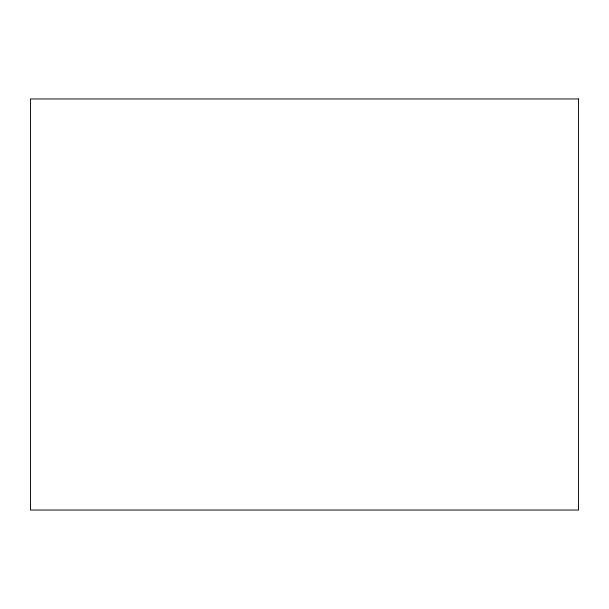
<?xml version="1.0" encoding="UTF-8"?>
<svg xmlns="http://www.w3.org/2000/svg" width="609" height="609" viewBox="0 0 609 609"><rect width="100%" height="100%" fill="white"/><g stroke="black" fill="none" stroke-linecap="round" stroke-linejoin="round"><path stroke-width="0.91" d="M578.55 98.962L30.45 98.962L30.45 510.037L578.55 510.037L578.55 98.962"/></g></svg>
